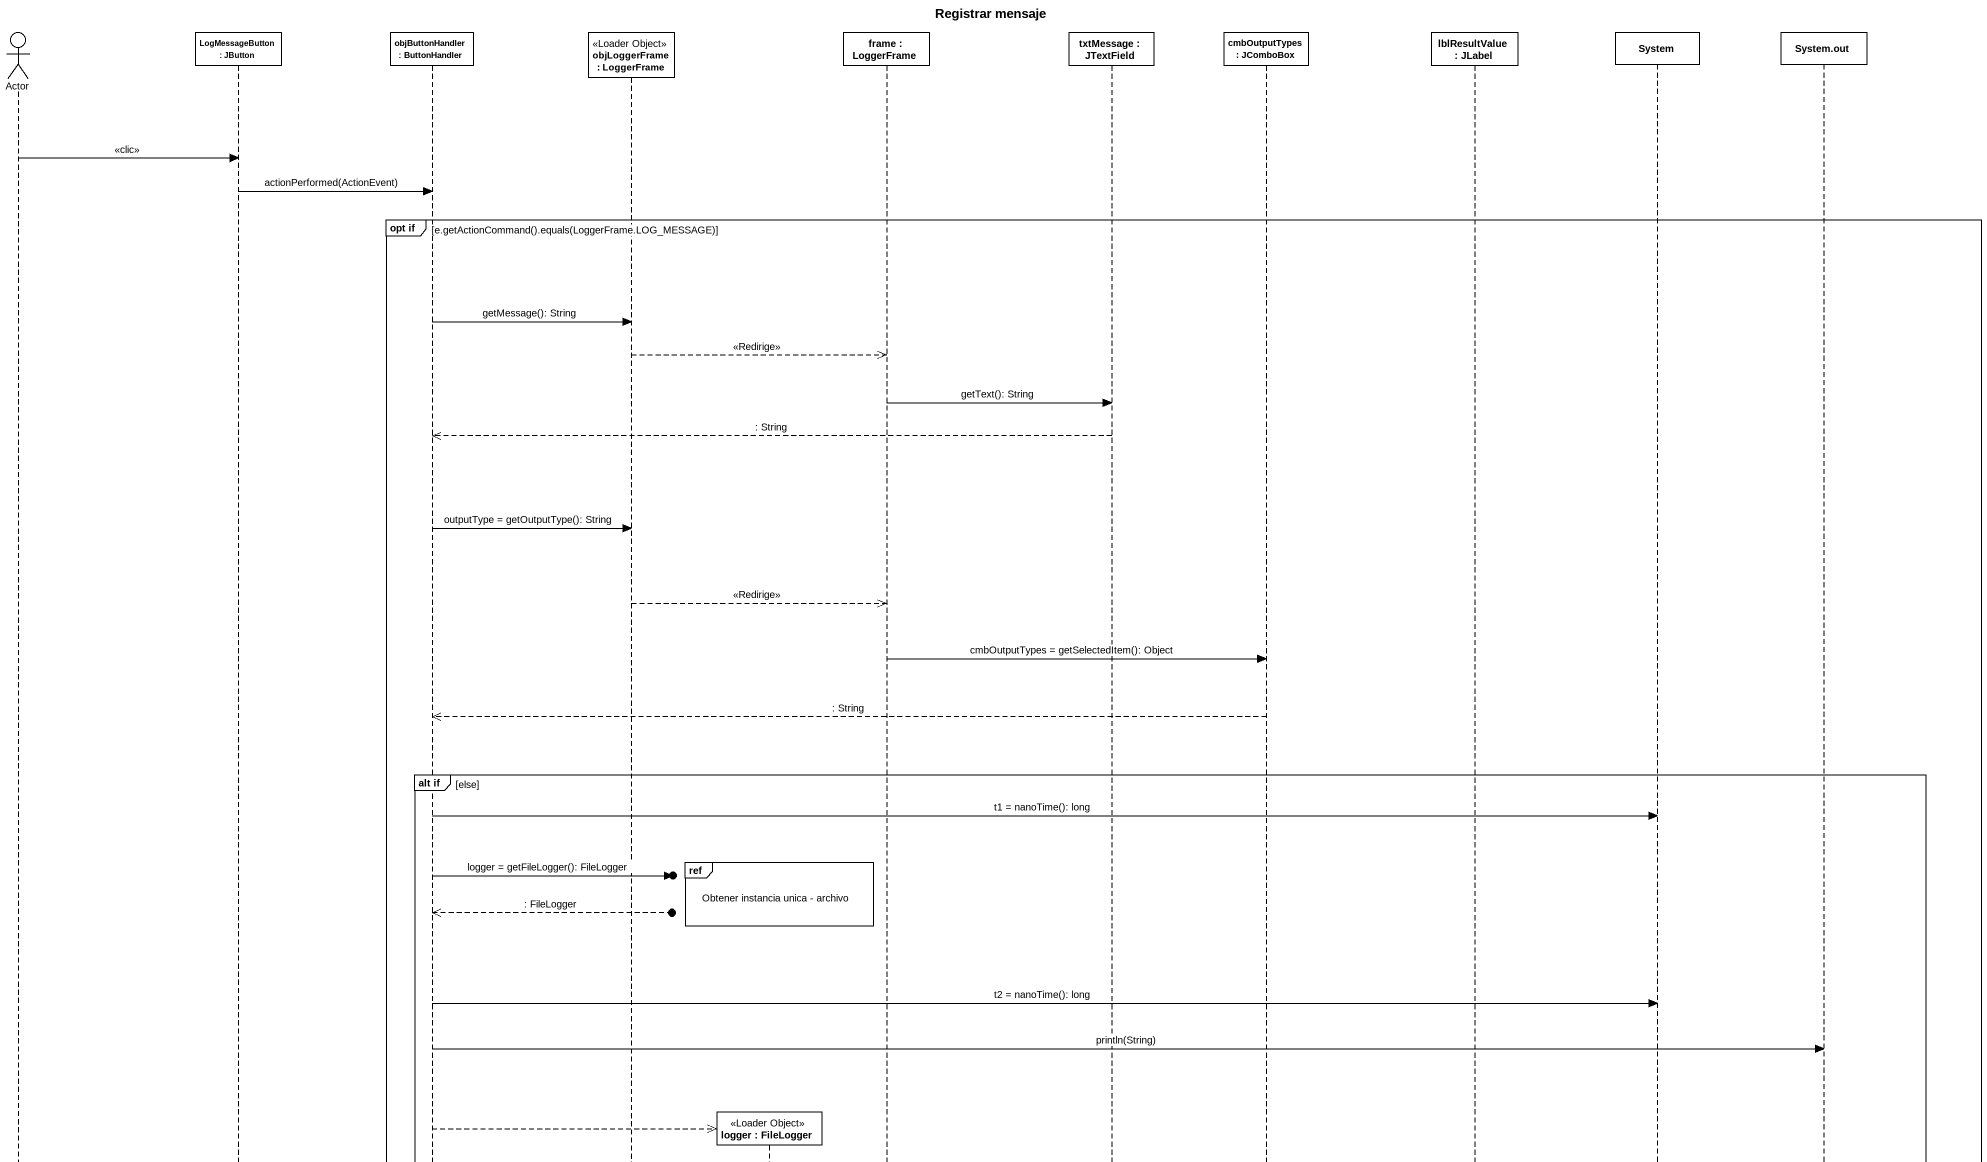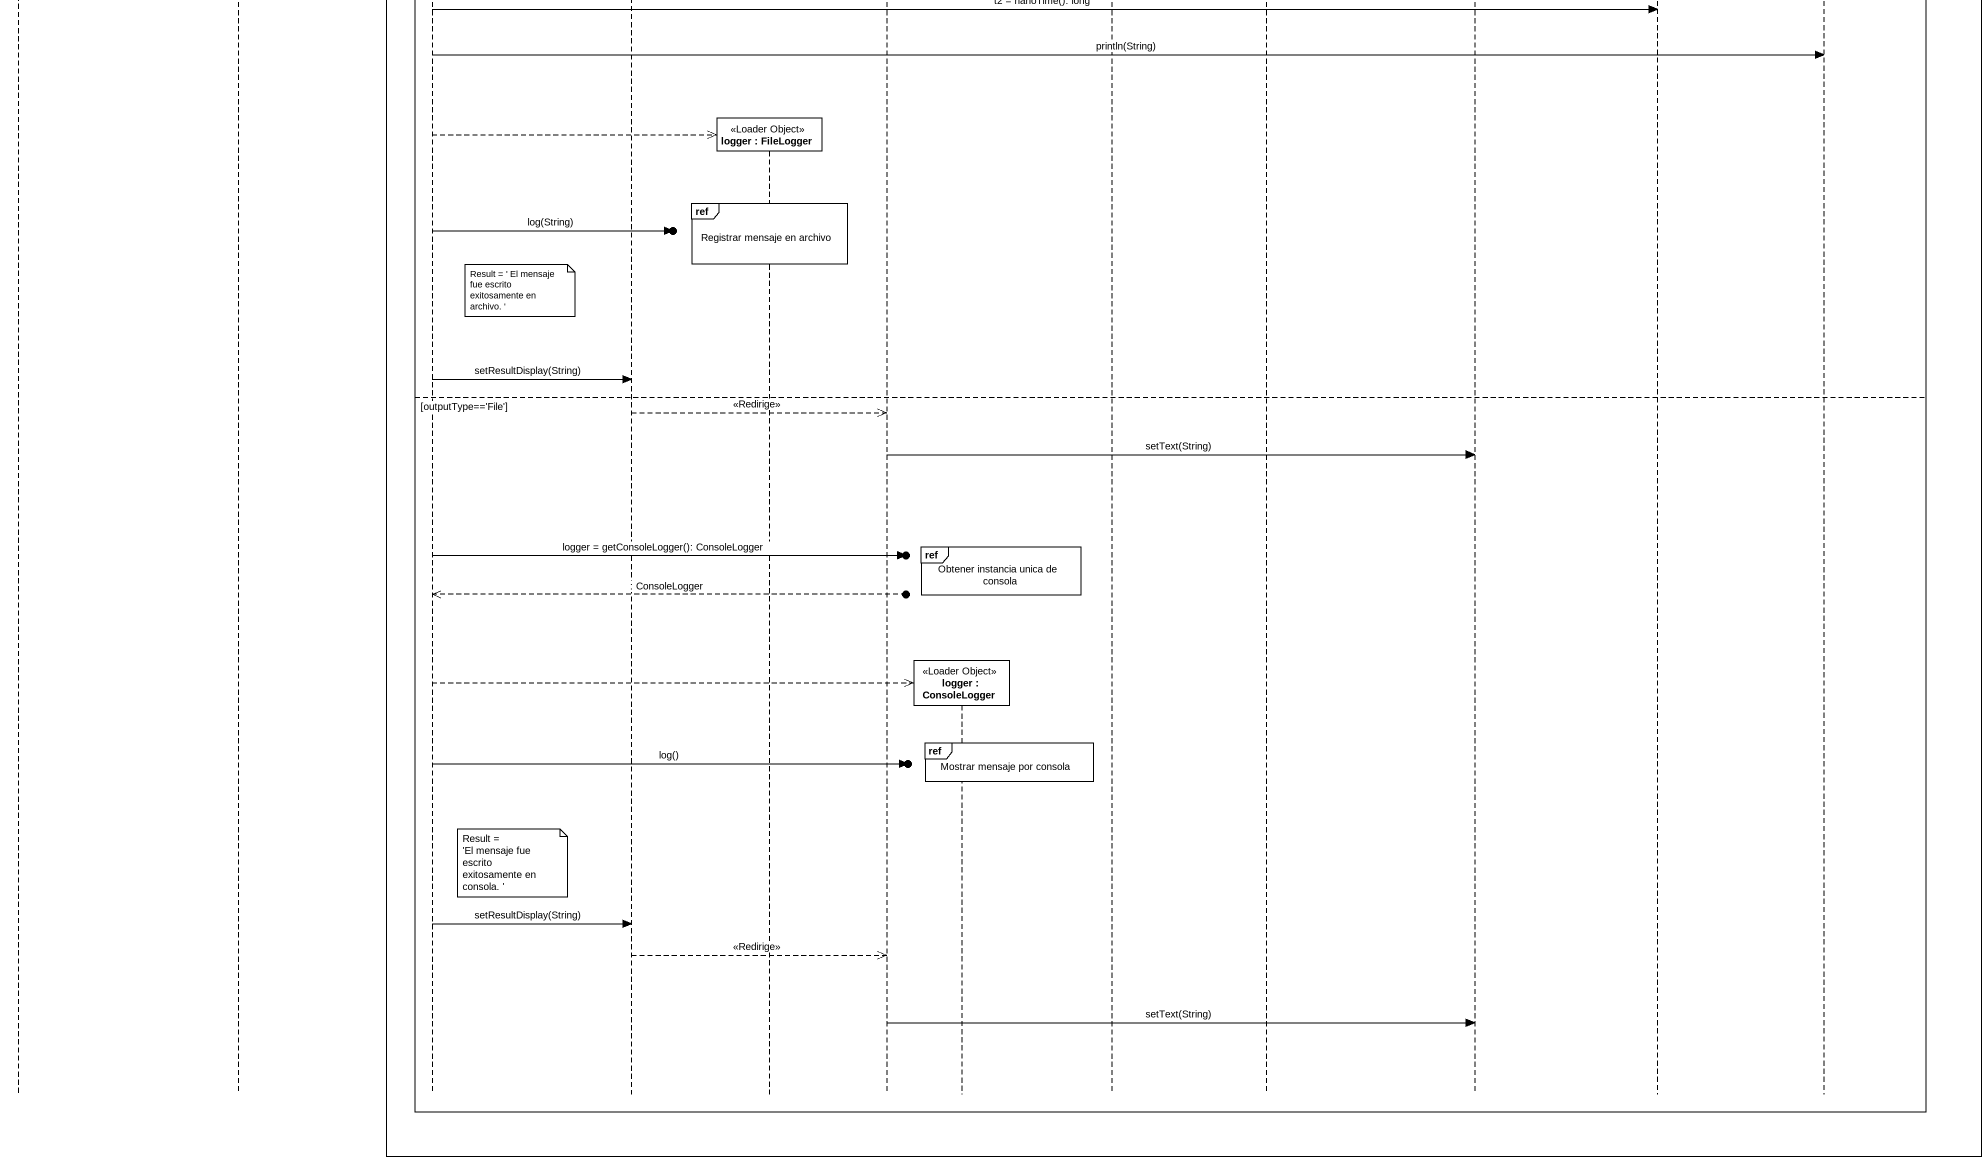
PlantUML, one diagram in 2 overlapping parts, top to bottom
@startuml
title Registrar mensaje
hide footbox
actor "Actor" as Actor_
participant "LogMessageButton : JButton" as LogMessageButton
participant "objButtonHandler : ButtonHandler" as objButtonHandler
participant "objLoggerFrame : LoggerFrame" as objLoggerFrame <<Loader Object>>
participant "logger : FileLogger" as logger <<Loader Object>>
participant "frame : LoggerFrame" as frame_
participant "logger : ConsoleLogger" as logger_2 <<Loader Object>>
participant "txtMessage : JTextField" as txtMessage
participant "cmbOutputTypes : JComboBox" as cmbOutputTypes
participant "lblResultValue : JLabel" as lblResultValue
participant System
participant "System.out" as System_out

Actor_ -> LogMessageButton : <<clic>>
LogMessageButton -> objButtonHandler : actionPerformed(ActionEvent)
group opt if [e.getActionCommand().equals(LoggerFrame.LOG_MESSAGE)]
  objButtonHandler -> objLoggerFrame : getMessage(): String
  objLoggerFrame -->> frame_ : <<Redirige>>
  frame_ -> txtMessage : getText(): String
  txtMessage -->> objButtonHandler : : String
  objButtonHandler -> objLoggerFrame : outputType = getOutputType(): String
  objLoggerFrame -->> frame_ : <<Redirige>>
  frame_ -> cmbOutputTypes : cmbOutputTypes = getSelectedItem(): Object
  cmbOutputTypes -->> objButtonHandler : : String
  group alt if [else]
    objButtonHandler -> System : t1 = nanoTime(): long
    ref over logger : Obtener instancia unica - archivo
    objButtonHandler ->o] : logger = getFileLogger(): FileLogger
    objButtonHandler <<--o] : : FileLogger
    objButtonHandler -> System : t2 = nanoTime(): long
    objButtonHandler -> System_out : println(String)
    objButtonHandler -->> logger **
    ref over logger : Registrar mensaje en archivo
    objButtonHandler ->o] : log(String)
    note right of objButtonHandler : Result = ' El mensaje fue escrito exitosamente en archivo. '
    objButtonHandler -> objLoggerFrame : setResultDisplay(String)
  else outputType=='File'
    objLoggerFrame -->> frame_ : <<Redirige>>
    frame_ -> lblResultValue : setText(String)
    ref over logger_2 : Obtener instancia unica de consola
    objButtonHandler ->o] : logger = getConsoleLogger(): ConsoleLogger
    objButtonHandler <<--o] : : ConsoleLogger
    objButtonHandler -->> logger_2 **
    ref over logger_2 : Mostrar mensaje por consola
    objButtonHandler ->o] : log()
    note right of objButtonHandler
      Result =
      ~'El mensaje fue escrito exitosamente en consola. '
    end note
    objButtonHandler -> objLoggerFrame : setResultDisplay(String)
    objLoggerFrame -->> frame_ : <<Redirige>>
    frame_ -> lblResultValue : setText(String)
  end
end
@enduml
